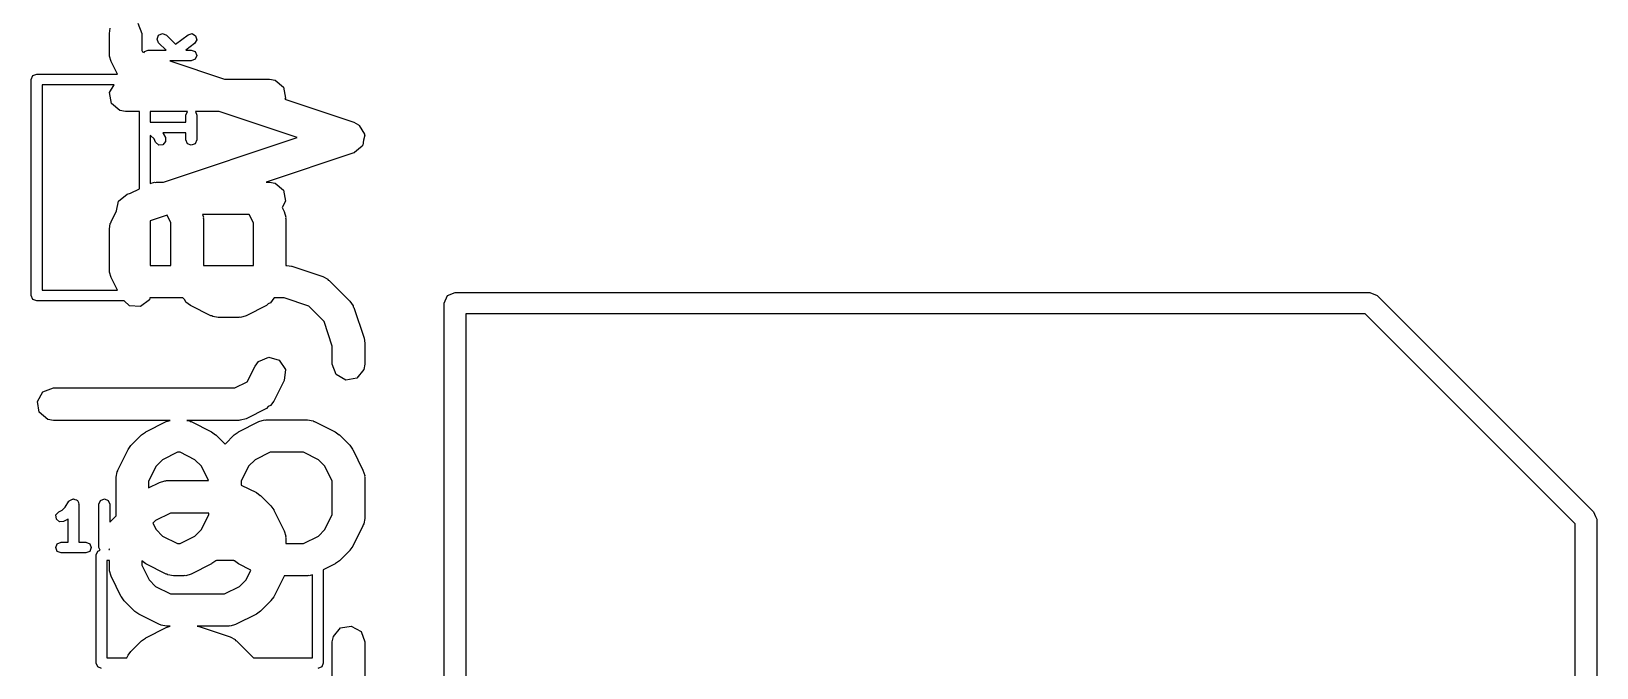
# Model space of a CAD drawing. Extents: x 97.5 to 143.9, y -109.8 to -49.
# Drawn here: x 136.28 to 143.51, y -96.92 to -93.98 of the extents above; entities that cross this region are included whole.
import ezdxf

# ---------------------------------------------------------------- set-up
doc = ezdxf.new("R2010")
doc.units = 0
doc.layers.add('BLACK', color=7, linetype='CONTINUOUS')

msp = doc.modelspace()

# ---------------------------------------------------------------- linework, layer by layer
at = {"layer": 'BLACK', "linetype": 'CONTINUOUS'}
for p, q in [((136.636, -93.9881), (136.64, -93.9624)), ((136.768, -93.9399), (136.786, -93.9881)), ((136.636, -94.0833), (136.636, -93.9881)), ((136.786, -93.9881), (136.786, -94.0656)), ((136.857, -94.0131), (136.864, -93.9954)), ((136.864, -94.0308), (136.857, -94.0131)), ((136.864, -93.9954), (136.882, -93.9881)), ((136.898, -94.0643), (136.864, -94.0308)), ((136.882, -93.9881), (136.9, -93.9954)), ((136.9, -93.9954), (136.942, -94.0372)), ((136.942, -94.0372), (137, -93.9931)), ((137.03, -94.0331), (136.989, -94.0643)), ((137, -93.9931), (137.019, -93.9883)), ((137.019, -93.9883), (137.035, -93.9981)), ((137.04, -94.0166), (137.03, -94.0331)), ((137.035, -93.9981), (137.04, -94.0166)), ((136.637, -94.0875), (136.636, -94.0833)), ((136.636, -94.0919), (136.637, -94.0875)), ((136.644, -94.1169), (136.636, -94.0919)), ((136.673, -94.175), (136.644, -94.1169)), ((136.786, -94.0656), (136.789, -94.0722)), ((136.789, -94.0722), (136.797, -94.0747)), ((136.797, -94.0747), (136.798, -94.0716)), ((136.798, -94.0716), (136.815, -94.0643)), ((136.815, -94.0643), (136.898, -94.0643)), ((136.958, -94.1143), (136.915, -94.1143)), ((136.915, -94.1143), (137.169, -94.1988)), ((137.015, -94.1143), (136.958, -94.1143)), ((136.958, -94.1143), (136.958, -94.1143)), ((136.958, -94.1143), (136.958, -94.1143)), ((136.989, -94.0643), (137.015, -94.0643)), ((137.015, -94.0643), (137.033, -94.0716)), ((137.033, -94.107), (137.015, -94.1143)), ((137.033, -94.0716), (137.04, -94.0893)), ((137.04, -94.0893), (137.033, -94.107)), ((136.275, -94.2), (136.282, -94.1823)), ((136.282, -94.1823), (136.3, -94.175)), ((136.3, -94.175), (136.673, -94.175)), ((136.275, -95.2), (136.275, -94.2)), ((136.325, -94.225), (136.325, -95.175)), ((136.658, -94.225), (136.325, -94.225)), ((136.637, -94.2608), (136.658, -94.225)), ((136.646, -94.3113), (136.637, -94.2608)), ((137.169, -94.1988), (137.377, -94.1988)), ((137.377, -94.1988), (137.403, -94.2033)), ((137.403, -94.2033), (137.442, -94.2363)), ((137.442, -94.2363), (137.451, -94.2868)), ((136.685, -94.3443), (136.646, -94.3113)), ((137.451, -94.2868), (137.448, -94.292)), ((137.448, -94.292), (137.766, -94.3979)), ((136.711, -94.3488), (136.685, -94.3443)), ((136.775, -94.3488), (136.711, -94.3488)), ((136.775, -94.7054), (136.775, -94.3488)), ((136.825, -94.3488), (136.825, -94.3976)), ((136.997, -94.3488), (136.825, -94.3488)), ((136.825, -94.3976), (136.99, -94.3976)), ((136.99, -94.3655), (136.997, -94.3488)), ((136.99, -94.3976), (136.99, -94.3655)), ((137.034, -94.3488), (137.04, -94.3655)), ((137.144, -94.3488), (137.034, -94.3488)), ((137.04, -94.3655), (137.04, -94.4798)), ((137.505, -94.469), (137.144, -94.3488)), ((137.766, -94.3979), (137.789, -94.4103)), ((136.828, -94.4611), (136.825, -94.459)), ((136.825, -94.459), (136.825, -94.6814)), ((136.843, -94.4755), (136.828, -94.4611)), ((136.85, -94.4909), (136.843, -94.4755)), ((136.99, -94.4476), (136.883, -94.4476)), ((136.883, -94.4476), (136.885, -94.4495)), ((136.885, -94.4495), (136.895, -94.4686)), ((136.887, -94.675), (137.505, -94.469)), ((136.895, -94.4686), (136.896, -94.4877)), ((136.99, -94.4798), (136.99, -94.4476)), ((136.998, -94.4974), (136.99, -94.4798)), ((137.04, -94.4798), (137.033, -94.4974)), ((137.789, -94.4103), (137.79, -94.4121)), ((137.79, -94.4121), (137.792, -94.4129)), ((137.792, -94.4129), (137.803, -94.4338)), ((137.803, -94.4338), (137.816, -94.454)), ((137.812, -94.4813), (137.808, -94.5048)), ((137.817, -94.458), (137.812, -94.4813)), ((137.816, -94.454), (137.816, -94.4561)), ((137.816, -94.4561), (137.817, -94.458)), ((136.865, -94.5035), (136.85, -94.4909)), ((136.884, -94.5021), (136.865, -94.5035)), ((136.896, -94.4877), (136.884, -94.5021)), ((137.015, -94.5048), (136.998, -94.4974)), ((137.033, -94.4974), (137.015, -94.5048)), ((137.766, -94.5402), (137.362, -94.675)), ((137.768, -94.5389), (137.766, -94.5402)), ((137.77, -94.5388), (137.768, -94.5389)), ((137.788, -94.5231), (137.77, -94.5388)), ((137.806, -94.5083), (137.788, -94.5231)), ((137.807, -94.5062), (137.806, -94.5083)), ((137.808, -94.5048), (137.807, -94.5062)), ((136.825, -94.6814), (136.845, -94.6755)), ((136.845, -94.6755), (136.849, -94.6765)), ((136.849, -94.6765), (136.854, -94.675)), ((136.854, -94.675), (136.887, -94.675)), ((137.362, -94.675), (137.377, -94.675)), ((137.377, -94.675), (137.403, -94.6795)), ((137.403, -94.6795), (137.442, -94.7125)), ((136.669, -94.808), (136.678, -94.7631)), ((136.678, -94.7631), (136.719, -94.7312)), ((136.719, -94.7312), (136.733, -94.7265)), ((136.733, -94.7265), (136.775, -94.7054)), ((137.451, -94.763), (137.435, -94.7919)), ((137.442, -94.7125), (137.451, -94.763)), ((136.644, -94.8593), (136.669, -94.808)), ((136.904, -94.8276), (136.825, -94.8539)), ((136.921, -94.8629), (136.904, -94.8276)), ((137.067, -94.825), (137.071, -94.8367)), ((137.283, -94.825), (137.067, -94.825)), ((137.071, -94.8367), (137.07, -94.841)), ((137.07, -94.841), (137.071, -94.8452)), ((137.302, -94.8629), (137.283, -94.825)), ((137.435, -94.7919), (137.444, -94.8117)), ((137.444, -94.8117), (137.452, -94.8367)), ((137.452, -94.8367), (137.451, -94.841)), ((137.451, -94.841), (137.452, -94.8452)), ((136.636, -94.8929), (136.64, -94.8672)), ((136.636, -95.0833), (136.636, -94.8929)), ((136.64, -94.8672), (136.643, -94.8638)), ((136.643, -94.8638), (136.644, -94.8593)), ((136.825, -94.8539), (136.825, -95.0607)), ((136.921, -95.0607), (136.921, -94.8629)), ((137.071, -94.8452), (137.071, -95.0607)), ((137.302, -95.0607), (137.302, -94.8629)), ((137.452, -94.8452), (137.452, -95.0607)), ((136.825, -95.0607), (136.921, -95.0607)), ((137.071, -95.0607), (137.302, -95.0607)), ((137.452, -95.0607), (137.457, -95.0607)), ((137.457, -95.0607), (137.479, -95.0646)), ((136.637, -95.0875), (136.636, -95.0833)), ((136.636, -95.0919), (136.637, -95.0875)), ((136.644, -95.1169), (136.636, -95.0919)), ((136.673, -95.175), (136.644, -95.1169)), ((137.479, -95.0646), (137.48, -95.0646)), ((137.48, -95.0646), (137.623, -95.1122)), ((137.623, -95.1122), (137.646, -95.1246)), ((137.646, -95.1246), (137.648, -95.1284)), ((137.648, -95.1284), (137.653, -95.1303)), ((137.653, -95.1303), (137.748, -95.2255)), ((136.282, -95.2177), (136.275, -95.2)), ((136.325, -95.175), (136.673, -95.175)), ((138.185, -95.235), (138.2, -95.1996)), ((138.2, -95.1996), (138.235, -95.185)), ((138.235, -95.185), (142.465, -95.185)), ((142.465, -95.185), (142.5, -95.1996)), ((142.5, -95.1996), (143.5, -96.1996)), ((136.3, -95.225), (136.282, -95.2177)), ((136.705, -95.225), (136.3, -95.225)), ((136.729, -95.2474), (136.705, -95.225)), ((136.78, -95.2505), (136.729, -95.2474)), ((136.821, -95.2199), (136.78, -95.2505)), ((136.823, -95.2107), (136.821, -95.2199)), ((136.976, -95.2107), (136.823, -95.2107)), ((136.977, -95.2121), (136.976, -95.2107)), ((136.985, -95.2198), (136.977, -95.2121)), ((136.99, -95.2301), (136.985, -95.2198)), ((137.011, -95.2457), (136.99, -95.2301)), ((137.106, -95.2933), (137.011, -95.2457)), ((137.363, -95.2457), (137.268, -95.2933)), ((137.371, -95.2375), (137.363, -95.2457)), ((137.381, -95.233), (137.371, -95.2375)), ((137.397, -95.2121), (137.381, -95.233)), ((137.398, -95.2107), (137.397, -95.2121)), ((137.444, -95.2107), (137.398, -95.2107)), ((137.559, -95.2489), (137.444, -95.2107)), ((137.629, -95.3191), (137.559, -95.2489)), ((137.748, -95.2255), (137.763, -95.2469)), ((137.763, -95.2469), (137.763, -95.2513)), ((137.763, -95.2513), (137.766, -95.2549)), ((137.766, -95.2549), (137.814, -95.3977)), ((138.185, -97.632), (138.185, -95.235)), ((137.11, -95.2938), (137.106, -95.2933)), ((137.114, -95.2967), (137.11, -95.2938)), ((137.139, -95.3012), (137.114, -95.2967)), ((137.235, -95.3012), (137.139, -95.3012)), ((137.239, -95.2997), (137.235, -95.3012)), ((137.243, -95.3007), (137.239, -95.2997)), ((137.268, -95.2933), (137.243, -95.3007)), ((137.667, -95.4336), (137.629, -95.3191)), ((138.285, -95.285), (138.285, -97.783)), ((142.444, -95.285), (138.285, -95.285)), ((143.415, -96.2557), (142.444, -95.285)), ((137.814, -95.3977), (137.817, -95.4199)), ((137.817, -95.4199), (137.817, -95.4214)), ((137.817, -95.4214), (137.817, -95.5167)), ((137.326, -95.5051), (137.373, -95.4847)), ((137.373, -95.4847), (137.422, -95.4993)), ((137.667, -95.5167), (137.667, -95.4336)), ((137.274, -95.5989), (137.31, -95.526)), ((137.31, -95.526), (137.326, -95.5051)), ((137.422, -95.4993), (137.45, -95.5421)), ((137.45, -95.5421), (137.444, -95.5931)), ((137.685, -95.5649), (137.667, -95.5167)), ((137.729, -95.5905), (137.685, -95.5649)), ((137.813, -95.5423), (137.78, -95.5816)), ((137.817, -95.5167), (137.813, -95.5423)), ((136.329, -95.6449), (136.377, -95.6274)), ((136.377, -95.6274), (137.217, -95.6274)), ((137.217, -95.6274), (137.274, -95.5989)), ((137.444, -95.5931), (137.397, -95.6883)), ((137.78, -95.5816), (137.729, -95.5905)), ((136.304, -95.6894), (136.329, -95.6449)), ((136.312, -95.7399), (136.304, -95.6894)), ((137.381, -95.7092), (137.371, -95.7137)), ((137.397, -95.6883), (137.381, -95.7092)), ((136.352, -95.7729), (136.312, -95.7399)), ((136.377, -95.7774), (136.352, -95.7729)), ((136.918, -95.7774), (136.377, -95.7774)), ((136.804, -95.8305), (136.899, -95.7829)), ((136.899, -95.7829), (136.918, -95.7774)), ((137.235, -95.7774), (136.994, -95.7774)), ((136.994, -95.7774), (137.006, -95.7795)), ((137.006, -95.7795), (137.01, -95.7824)), ((137.01, -95.7824), (137.014, -95.7829)), ((137.014, -95.7829), (137.109, -95.8305)), ((137.233, -95.8305), (137.328, -95.7829)), ((137.239, -95.7758), (137.235, -95.7774)), ((137.243, -95.7769), (137.239, -95.7758)), ((137.268, -95.7695), (137.243, -95.7769)), ((137.363, -95.7218), (137.268, -95.7695)), ((137.328, -95.7829), (137.353, -95.7755)), ((137.353, -95.7755), (137.357, -95.7765)), ((137.357, -95.7765), (137.361, -95.775)), ((137.361, -95.775), (137.552, -95.775)), ((137.371, -95.7137), (137.363, -95.7218)), ((137.552, -95.775), (137.578, -95.7795)), ((137.578, -95.7795), (137.581, -95.7824)), ((137.581, -95.7824), (137.585, -95.7829)), ((137.585, -95.7829), (137.681, -95.8305)), ((136.737, -95.8922), (136.785, -95.8446)), ((136.785, -95.8446), (136.803, -95.8317)), ((136.803, -95.8317), (136.804, -95.8305)), ((137.109, -95.8305), (137.127, -95.8439)), ((137.127, -95.8439), (137.129, -95.8446)), ((137.129, -95.8446), (137.171, -95.8868)), ((137.171, -95.8868), (137.213, -95.8446)), ((137.213, -95.8446), (137.232, -95.8317)), ((137.232, -95.8317), (137.233, -95.8305)), ((137.681, -95.8305), (137.699, -95.8439)), ((137.699, -95.8439), (137.7, -95.8446)), ((137.7, -95.8446), (137.748, -95.8922)), ((136.675, -96.0069), (136.723, -95.9117)), ((136.723, -95.9117), (136.736, -95.8937)), ((136.736, -95.8937), (136.737, -95.8922)), ((136.951, -95.925), (136.882, -95.9593)), ((136.963, -95.925), (136.951, -95.925)), ((137.031, -95.9593), (136.963, -95.925)), ((137.379, -95.925), (137.311, -95.9593)), ((137.534, -95.925), (137.379, -95.925)), ((137.603, -95.9593), (137.534, -95.925)), ((137.748, -95.8922), (137.761, -95.9106)), ((137.761, -95.9106), (137.762, -95.9117)), ((137.762, -95.9117), (137.809, -96.0069)), ((136.852, -95.9897), (136.817, -96.0582)), ((136.882, -95.9593), (136.852, -95.9897)), ((137.062, -95.9897), (137.031, -95.9593)), ((137.095, -96.056), (137.062, -95.9897)), ((137.28, -95.9897), (137.246, -96.0582)), ((137.311, -95.9593), (137.28, -95.9897)), ((137.633, -95.9897), (137.603, -95.9593)), ((137.667, -96.0582), (137.633, -95.9897)), ((136.667, -96.0405), (136.672, -96.0148)), ((136.667, -96.2187), (136.667, -96.0405)), ((136.672, -96.0148), (136.675, -96.0114)), ((136.675, -96.0114), (136.675, -96.0069)), ((136.817, -96.0582), (136.817, -96.089)), ((136.817, -96.089), (136.868, -96.0639)), ((136.868, -96.0639), (136.893, -96.0564)), ((136.893, -96.0564), (136.897, -96.0575)), ((136.897, -96.0575), (136.901, -96.056)), ((136.901, -96.056), (137.095, -96.056)), ((137.246, -96.0582), (137.246, -96.0766)), ((137.667, -96.2132), (137.667, -96.0582)), ((137.809, -96.0069), (137.817, -96.0319)), ((137.817, -96.0319), (137.816, -96.0363)), ((137.816, -96.0363), (137.817, -96.0405)), ((137.817, -96.0405), (137.817, -96.231)), ((136.453, -96.1478), (136.459, -96.145)), ((136.459, -96.145), (136.465, -96.141)), ((136.465, -96.141), (136.468, -96.1415)), ((136.468, -96.1415), (136.47, -96.1405)), ((136.47, -96.1405), (136.477, -96.1433)), ((136.477, -96.1433), (136.484, -96.1447)), ((136.484, -96.1447), (136.486, -96.1468)), ((136.486, -96.1468), (136.488, -96.1478)), ((136.595, -96.1478), (136.613, -96.1405)), ((136.613, -96.1405), (136.631, -96.1478)), ((137.246, -96.0766), (137.316, -96.1115)), ((137.316, -96.1115), (137.334, -96.1248)), ((137.334, -96.1248), (137.335, -96.1255)), ((137.335, -96.1255), (137.383, -96.1732)), ((136.389, -96.2147), (136.402, -96.2003)), ((136.391, -96.2338), (136.389, -96.2147)), ((136.402, -96.2003), (136.417, -96.1926)), ((136.417, -96.1926), (136.432, -96.1781)), ((136.432, -96.1781), (136.449, -96.1516)), ((136.449, -96.1516), (136.452, -96.1502)), ((136.452, -96.1502), (136.453, -96.1478)), ((136.488, -96.1478), (136.491, -96.1545)), ((136.491, -96.1545), (136.495, -96.1606)), ((136.495, -96.1606), (136.494, -96.1631)), ((136.494, -96.1631), (136.495, -96.1655)), ((136.495, -96.1655), (136.495, -96.3405)), ((136.588, -96.1655), (136.595, -96.1478)), ((136.588, -96.3655), (136.588, -96.1655)), ((136.631, -96.1478), (136.638, -96.1655)), ((136.638, -96.1655), (136.638, -96.248)), ((136.638, -96.248), (136.667, -96.2187)), ((136.919, -96.206), (136.85, -96.2402)), ((137.096, -96.206), (136.919, -96.206)), ((137.062, -96.2818), (137.096, -96.2132)), ((137.096, -96.2132), (137.096, -96.206)), ((137.383, -96.1732), (137.396, -96.1915)), ((137.396, -96.1915), (137.397, -96.1926)), ((137.397, -96.1926), (137.444, -96.2879)), ((137.633, -96.2818), (137.667, -96.2132)), ((143.5, -96.1996), (143.51, -96.2224)), ((136.405, -96.2463), (136.391, -96.2338)), ((136.424, -96.245), (136.405, -96.2463)), ((136.443, -96.2355), (136.424, -96.245)), ((136.445, -96.2332), (136.443, -96.2355)), ((136.445, -96.3405), (136.445, -96.2332)), ((136.85, -96.2402), (136.837, -96.2532)), ((136.837, -96.2532), (136.852, -96.2818)), ((136.852, -96.2818), (136.882, -96.3122)), ((137.031, -96.3122), (137.062, -96.2818)), ((137.444, -96.2879), (137.452, -96.3129)), ((137.603, -96.3122), (137.633, -96.2818)), ((137.809, -96.2645), (137.762, -96.3597)), ((137.81, -96.26), (137.809, -96.2645)), ((137.813, -96.2566), (137.81, -96.26)), ((137.817, -96.231), (137.813, -96.2566)), ((143.415, -100.415), (143.415, -96.2557)), ((143.51, -96.2224), (143.515, -96.235)), ((143.515, -96.235), (143.515, -100.465)), ((136.388, -96.3655), (136.395, -96.3478)), ((136.395, -96.3478), (136.413, -96.3405)), ((136.413, -96.3405), (136.445, -96.3405)), ((136.495, -96.3405), (136.527, -96.3405)), ((136.527, -96.3405), (136.545, -96.3478)), ((136.545, -96.3478), (136.552, -96.3655)), ((136.882, -96.3122), (136.951, -96.3464)), ((136.951, -96.3464), (136.963, -96.3464)), ((136.963, -96.3464), (137.031, -96.3122)), ((137.452, -96.3129), (137.451, -96.3172)), ((137.451, -96.3172), (137.452, -96.3214)), ((137.452, -96.3214), (137.452, -96.3464)), ((137.452, -96.3464), (137.534, -96.3464)), ((137.534, -96.3464), (137.603, -96.3122)), ((137.762, -96.3597), (137.748, -96.3777)), ((136.395, -96.3832), (136.388, -96.3655)), ((136.413, -96.3905), (136.395, -96.3832)), ((136.527, -96.3905), (136.413, -96.3905)), ((136.545, -96.3832), (136.527, -96.3905)), ((136.552, -96.3655), (136.545, -96.3832)), ((136.575, -96.4), (136.582, -96.3823)), ((136.575, -96.9), (136.575, -96.4)), ((136.582, -96.3823), (136.593, -96.3778)), ((136.593, -96.3778), (136.588, -96.3655)), ((136.625, -96.425), (136.625, -96.875)), ((136.636, -96.425), (136.625, -96.425)), ((136.636, -96.3712), (136.634, -96.375)), ((136.634, -96.375), (136.636, -96.375)), ((136.636, -96.375), (136.636, -96.3712)), ((136.636, -96.4643), (136.636, -96.425)), ((136.786, -96.4275), (136.786, -96.4274)), ((136.786, -96.4274), (136.786, -96.4466)), ((136.804, -96.4409), (136.786, -96.4275)), ((137.129, -96.4268), (137.11, -96.4397)), ((137.131, -96.425), (137.129, -96.4268)), ((137.211, -96.425), (137.131, -96.425)), ((137.213, -96.4268), (137.211, -96.425)), ((137.215, -96.4275), (137.213, -96.4268)), ((137.233, -96.4409), (137.215, -96.4275)), ((137.7, -96.4268), (137.682, -96.4397)), ((137.748, -96.3792), (137.7, -96.4268)), ((137.748, -96.3777), (137.748, -96.3792)), ((136.637, -96.4685), (136.636, -96.4643)), ((136.636, -96.4729), (136.637, -96.4685)), ((136.644, -96.4978), (136.636, -96.4729)), ((136.691, -96.5931), (136.644, -96.4978)), ((136.786, -96.4466), (136.82, -96.5151)), ((136.899, -96.4885), (136.804, -96.4409)), ((136.904, -96.489), (136.899, -96.4885)), ((136.907, -96.4919), (136.904, -96.489)), ((136.933, -96.4964), (136.907, -96.4919)), ((136.98, -96.4964), (136.933, -96.4964)), ((136.985, -96.4949), (136.98, -96.4964)), ((136.989, -96.4959), (136.985, -96.4949)), ((137.014, -96.4885), (136.989, -96.4959)), ((137.109, -96.4409), (137.014, -96.4885)), ((137.11, -96.4397), (137.109, -96.4409)), ((137.291, -96.4699), (137.233, -96.4409)), ((137.268, -96.5151), (137.291, -96.4699)), ((137.444, -96.4978), (137.397, -96.5931)), ((137.445, -96.4964), (137.444, -96.4978)), ((137.552, -96.4964), (137.445, -96.4964)), ((137.556, -96.4949), (137.552, -96.4964)), ((137.56, -96.4959), (137.556, -96.4949)), ((137.575, -96.4916), (137.56, -96.4959)), ((137.575, -96.875), (137.575, -96.4916)), ((137.681, -96.4409), (137.625, -96.4687)), ((137.625, -96.4687), (137.625, -96.9)), ((137.682, -96.4397), (137.681, -96.4409)), ((136.82, -96.5151), (136.85, -96.5455)), ((136.85, -96.5455), (136.919, -96.5798)), ((136.919, -96.5798), (137.169, -96.5798)), ((137.169, -96.5798), (137.238, -96.5455)), ((137.238, -96.5455), (137.268, -96.5151)), ((136.692, -96.5942), (136.691, -96.5931)), ((136.705, -96.6126), (136.692, -96.5942)), ((136.753, -96.6602), (136.705, -96.6126)), ((137.383, -96.6126), (137.335, -96.6602)), ((137.397, -96.5931), (137.383, -96.6111)), ((137.383, -96.6111), (137.383, -96.6126)), ((136.754, -96.6609), (136.753, -96.6602)), ((136.772, -96.6742), (136.754, -96.6609)), ((136.868, -96.7218), (136.772, -96.6742)), ((136.872, -96.7224), (136.868, -96.7218)), ((136.876, -96.7252), (136.872, -96.7224)), ((136.901, -96.7298), (136.876, -96.7252)), ((137.22, -96.7218), (137.195, -96.7293)), ((137.316, -96.6742), (137.22, -96.7218)), ((137.317, -96.673), (137.316, -96.6742)), ((137.335, -96.6602), (137.317, -96.673)), ((136.737, -96.8446), (136.785, -96.797)), ((136.785, -96.797), (136.803, -96.7841)), ((136.803, -96.7841), (136.804, -96.7829)), ((136.804, -96.7829), (136.899, -96.7353)), ((136.899, -96.7353), (136.918, -96.7298)), ((136.918, -96.7298), (136.901, -96.7298)), ((137.187, -96.7298), (137.042, -96.7298)), ((137.042, -96.7298), (137.05, -96.7313)), ((137.05, -96.7313), (137.052, -96.7312)), ((137.052, -96.7312), (137.195, -96.7788)), ((137.191, -96.7282), (137.187, -96.7298)), ((137.195, -96.7293), (137.191, -96.7282)), ((137.195, -96.7788), (137.218, -96.7913)), ((137.218, -96.7913), (137.22, -96.7951)), ((137.22, -96.7951), (137.224, -96.797)), ((137.224, -96.797), (137.302, -96.875)), ((137.667, -96.8024), (137.672, -96.7767)), ((137.672, -96.7767), (137.705, -96.7374)), ((137.705, -96.7374), (137.755, -96.7285)), ((137.755, -96.7285), (137.8, -96.7542)), ((137.8, -96.7542), (137.817, -96.8024)), ((136.717, -96.875), (136.723, -96.8641)), ((136.723, -96.8641), (136.736, -96.8461)), ((136.736, -96.8461), (136.737, -96.8446)), ((137.667, -97.075), (137.667, -96.8024)), ((137.817, -96.8024), (137.817, -97.4214)), ((136.582, -96.9177), (136.575, -96.9)), ((136.6, -96.925), (136.582, -96.9177)), ((136.625, -96.875), (136.717, -96.875)), ((137.302, -96.875), (137.575, -96.875)), ((137.618, -96.9177), (137.6, -96.925)), ((137.625, -96.9), (137.618, -96.9177))]:
    msp.add_line(p, q, dxfattribs=at)

doc.saveas('drawing.dxf')
